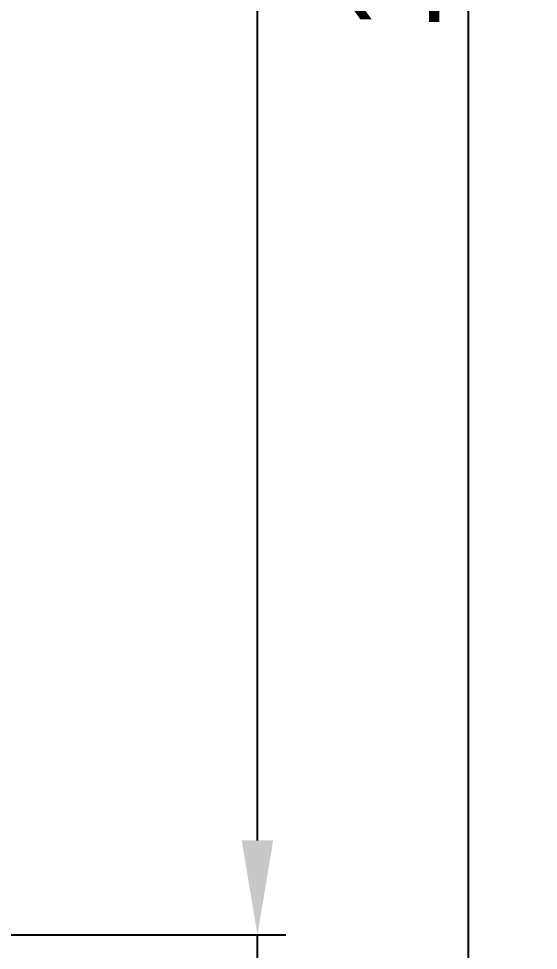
# Model space of a CAD drawing. Extents: x -197 to 433, y -280 to 31.
# Drawn here: x 78.25 to 100.28, y -91.41 to -51.92 of the extents above; entities that cross this region are included whole.
import ezdxf

# ---------------------------------------------------------------- set-up
doc = ezdxf.new("R2010")
doc.units = 0
doc.header["$LTSCALE"] = 4
doc.header["$PDMODE"] = 2
doc.header["$PDSIZE"] = 3
doc.layers.get('0').update_dxf_attribs({"linetype": 'CONTINUOUS'})
doc.layers.get('DEFPOINTS').update_dxf_attribs({"linetype": 'CONTINUOUS'})
doc.layers.add('3', color=2, linetype='CONTINUOUS')
doc.styles.add('DIMENSION', font='arial.ttf')
doc.styles.get("Standard").update_dxf_attribs({"font": 'romans.shx', "bigfont": 'cadsg.shx'})
doc.dimstyles.new('STANDARD$0', dxfattribs={"dimtxt": 2, "dimasz": 1.8, "dimexe": 1, "dimexo": 1, "dimgap": 1, "dimtad": 1, "dimzin": 13, "dimdsep": 46, "dimtxsty": 'Standard', "dimcen": 0.09, "dimadec": 0, "dimazin": 0, "dimtp": 0.3, "dimtfac": 1, "dimtix": 1, "dimtmove": 2, "dimatfit": 3, "dimfxl": 1, "dimtolj": 1, "dimtzin": 13, "dimarcsym": 0})

# ---------------------------------------------------------------- blocks, each defined once
blk = doc.blocks.new('*D538')
at = {"color": 2, "lineweight": -2, "transparency": 16777216}
for p, q in [((77.894, -0.245), (89.574, -0.245)), ((88.374, -86.747), (88.374, -4.245)), ((77.894, -90.747), (89.574, -90.747))]:
    blk.add_line(p, q, dxfattribs=at)
at = {"color": 2, "transparency": 16777216}
for points in [[(87.707, -4.245), (89.04, -4.245), (88.374, -0.245)], [(87.707, -86.747), (89.04, -86.747), (88.374, -90.747)]]:
    blk.add_solid(points, dxfattribs=at)
at = {"layer": 'DEFPOINTS', "color": 0, "transparency": 16777216}
for p in [(76.694, -0.245), (88.374, -0.245), (76.694, -90.747)]:
    blk.add_point(p, dxfattribs=at)
at = {"color": 3, "transparency": 16777216, "insert": (85.174, -45.496), "char_height": 4, "attachment_point": 5, "rotation": 90, "style": 'DIMENSION'}
blk.add_mtext('\\A1;90.5', dxfattribs=at)
blk = doc.blocks.new('*D539')
at = {"color": 2, "lineweight": -2, "transparency": 16777216}
for p, q in [((73.643, 8.755), (98.512, 8.755)), ((97.312, 4.755), (97.312, -95.747)), ((73.642, -99.747), (98.512, -99.747))]:
    blk.add_line(p, q, dxfattribs=at)
at = {"color": 2, "transparency": 16777216}
for points in [[(96.645, 4.755), (97.978, 4.755), (97.312, 8.755)], [(96.645, -95.747), (97.978, -95.747), (97.312, -99.747)]]:
    blk.add_solid(points, dxfattribs=at)
at = {"layer": 'DEFPOINTS', "color": 0, "transparency": 16777216}
for p in [(72.443, 8.755), (72.442, -99.747), (97.312, -99.747)]:
    blk.add_point(p, dxfattribs=at)
at = {"color": 3, "transparency": 16777216, "insert": (94.112, -45.496), "char_height": 4, "attachment_point": 5, "rotation": 90, "style": 'DIMENSION'}
blk.add_mtext('\\A1;108.5', dxfattribs=at)
blk = doc.blocks.new('*D547')
at = {"layer": '3', "color": 2, "lineweight": -2, "transparency": 16777216}
for p, q in [((88.374, -86.747), (88.374, -82.747)), ((77.894, -90.747), (89.574, -90.747)), ((88.374, -99.747), (88.374, -90.747)), ((73.643, -99.747), (89.574, -99.747)), ((88.374, -103.747), (88.374, -107.747))]:
    blk.add_line(p, q, dxfattribs=at)
at = {"layer": '3', "color": 2, "transparency": 16777216}
for points in [[(87.707, -86.747), (89.04, -86.747), (88.374, -90.747)], [(87.707, -103.747), (89.04, -103.747), (88.374, -99.747)]]:
    blk.add_solid(points, dxfattribs=at)
at = {"layer": 'DEFPOINTS', "color": 0, "transparency": 16777216}
for p in [(76.694, -90.747), (88.374, -90.747), (72.443, -99.747)]:
    blk.add_point(p, dxfattribs=at)
at = {"layer": '3', "color": 3, "transparency": 16777216, "insert": (85.174, -95.247), "char_height": 4, "attachment_point": 5, "rotation": 90, "style": 'DIMENSION'}
blk.add_mtext('\\A1;9', dxfattribs=at)
blk = doc.blocks.new('*D554')
at = {"layer": '3', "color": 2, "lineweight": -2, "transparency": 16777216}
for p, q in [((77.694, -90.948), (77.694, -117.726)), ((68.443, -104.272), (68.443, -117.726)), ((64.443, -116.526), (60.443, -116.526)), ((68.443, -116.526), (77.694, -116.526)), ((81.694, -116.526), (100.284, -116.526))]:
    blk.add_line(p, q, dxfattribs=at)
at = {"layer": '3', "color": 2, "transparency": 16777216}
for points in [[(64.443, -115.859), (64.443, -117.192), (68.443, -116.526)], [(81.694, -115.859), (81.694, -117.192), (77.694, -116.526)]]:
    blk.add_solid(points, dxfattribs=at)
at = {"layer": 'DEFPOINTS', "color": 0, "transparency": 16777216}
for p in [(77.694, -89.748), (68.443, -103.072), (77.694, -116.526)]:
    blk.add_point(p, dxfattribs=at)
at = {"layer": '3', "color": 3, "transparency": 16777216, "insert": (92.989, -113.326), "char_height": 4, "attachment_point": 5, "style": 'DIMENSION'}
blk.add_mtext('\\A1;9.25', dxfattribs=at)

msp = doc.modelspace()

# ---------------------------------------------------------------- dimensions: what is measured, and where the dimension line sits
for base, p1, p2, picture, middle in [((97.312, -99.747), (72.443, 8.755), (72.442, -99.747), '*D539', (94.112, -45.496)), ((88.374, -0.245), (76.694, -90.747), (76.694, -0.245), '*D538', (85.174, -45.496))]:
    dim = msp.add_linear_dim(base=base, p1=p1, p2=p2, angle=90, dimstyle='STANDARD$0', override={"dimtxt": 4, "dimasz": 4, "dimexe": 1.2, "dimexo": 1.2, "dimgap": 1.2, "dimzin": 8, "dimtxsty": 'DIMENSION', "dimcen": 0, "dimclrd": 2, "dimclre": 2, "dimclrt": 3, "dimatfit": 0, "dimtzin": 8})
    dim.commit()
    dim.dimension.update_dxf_attribs({"geometry": picture, "text_midpoint": middle})
at = {"layer": '3'}
dim = msp.add_linear_dim(base=(88.374, -90.747), p1=(72.443, -99.747), p2=(76.694, -90.747), angle=90, dimstyle='STANDARD$0', override={"dimtxt": 4, "dimasz": 4, "dimexe": 1.2, "dimexo": 1.2, "dimgap": 1.2, "dimzin": 8, "dimtxsty": 'DIMENSION', "dimcen": 0, "dimclrd": 2, "dimclre": 2, "dimclrt": 3, "dimatfit": 0, "dimtzin": 8}, dxfattribs=at)
dim.commit()
dim.dimension.update_dxf_attribs({"geometry": '*D547', "text_midpoint": (85.174, -95.247)})
dim = msp.add_linear_dim(base=(77.694, -116.526), p1=(68.443, -103.072), p2=(77.694, -89.748), dimstyle='STANDARD$0', override={"dimtxt": 4, "dimasz": 4, "dimexe": 1.2, "dimexo": 1.2, "dimgap": 1.2, "dimzin": 8, "dimtxsty": 'DIMENSION', "dimcen": 0, "dimclrd": 2, "dimclre": 2, "dimclrt": 3, "dimtmove": 0, "dimatfit": 0, "dimtzin": 8}, dxfattribs=at)
dim.commit()
dim.dimension.update_dxf_attribs({"geometry": '*D554', "text_midpoint": (92.989, -116.526), "dimtype": 160})

doc.saveas('drawing.dxf')
